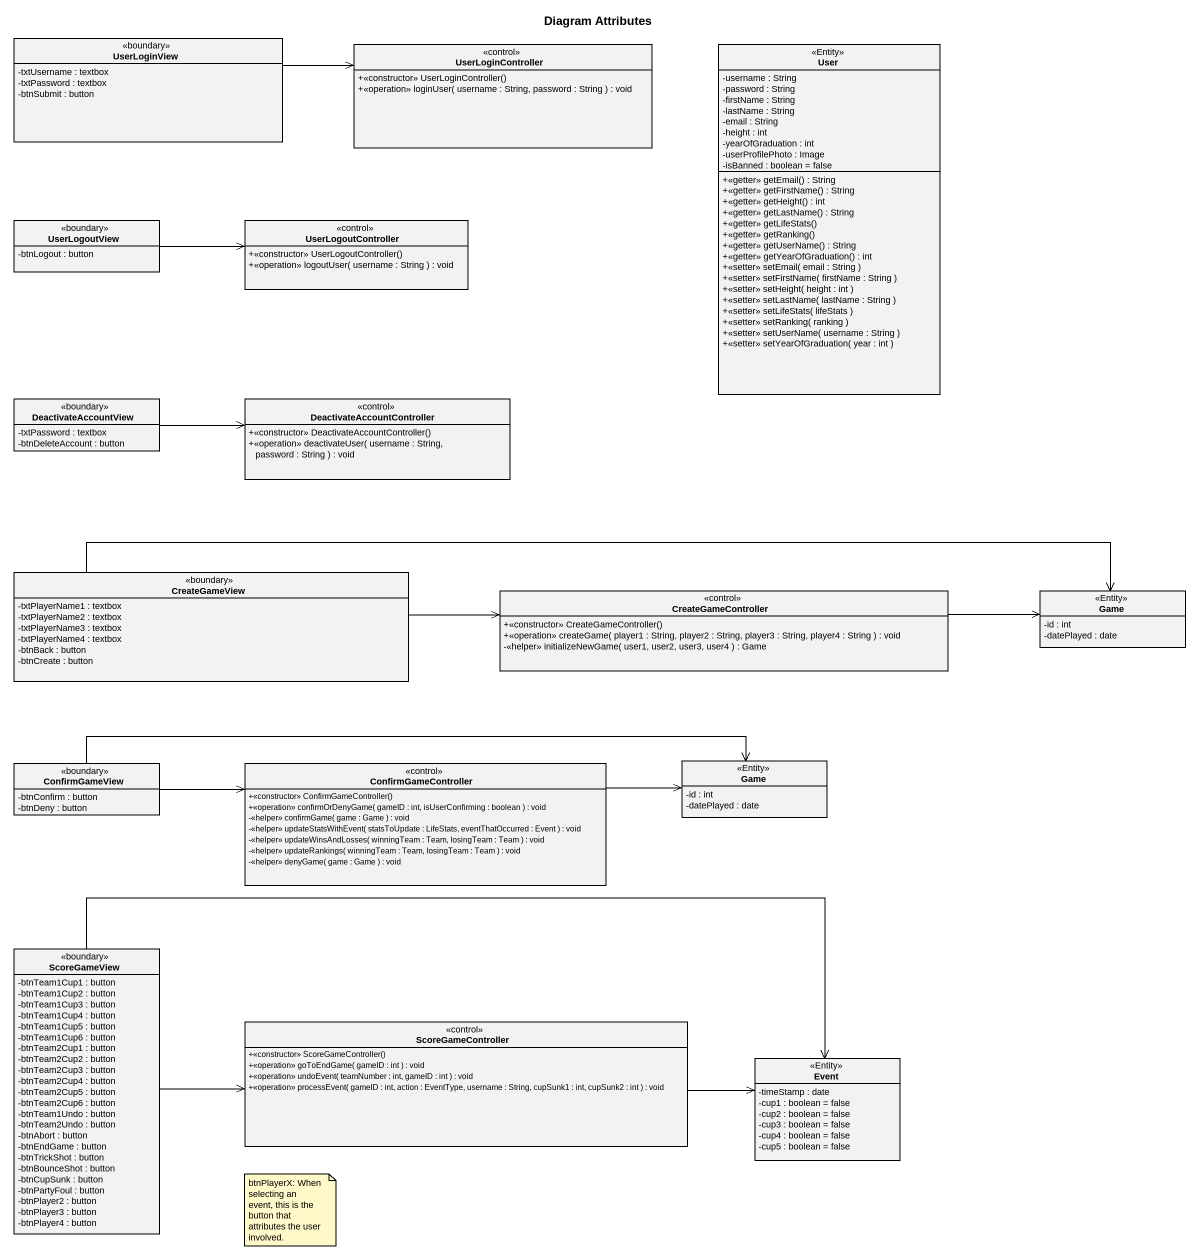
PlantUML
@startuml
title Diagram Attributes
hide circle
hide empty members
skinparam classAttributeIconSize 0
class UserLoginView <<boundary>> {
  -txtUsername : textbox
  -txtPassword : textbox
  -btnSubmit : button
}
class UserLoginController <<control>> {
  +<<constructor>> UserLoginController()
  +<<operation>> loginUser( username : String, password : String ) : void
}
class User <<Entity>> {
  -username : String
  -password : String
  -firstName : String
  -lastName : String
  -email : String
  -height : int
  -yearOfGraduation : int
  -userProfilePhoto : Image
  -isBanned : boolean = false
  +<<getter>> getEmail() : String
  +<<getter>> getFirstName() : String
  +<<getter>> getHeight() : int
  +<<getter>> getLastName() : String
  +<<getter>> getLifeStats()
  +<<getter>> getRanking()
  +<<getter>> getUserName() : String
  +<<getter>> getYearOfGraduation() : int
  +<<setter>> setEmail( email : String )
  +<<setter>> setFirstName( firstName : String )
  +<<setter>> setHeight( height : int )
  +<<setter>> setLastName( lastName : String )
  +<<setter>> setLifeStats( lifeStats )
  +<<setter>> setRanking( ranking )
  +<<setter>> setUserName( username : String )
  +<<setter>> setYearOfGraduation( year : int )
}
class UserLogoutView <<boundary>> {
  -btnLogout : button
}
class UserLogoutController <<control>> {
  +<<constructor>> UserLogoutController()
  +<<operation>> logoutUser( username : String ) : void
}
class DeactivateAccountView <<boundary>> {
  -txtPassword : textbox
  -btnDeleteAccount : button
}
class DeactivateAccountController <<control>> {
  +<<constructor>> DeactivateAccountController()
  +<<operation>> deactivateUser( username : String, password : String ) : void
}
class CreateGameView <<boundary>> {
  -txtPlayerName1 : textbox
  -txtPlayerName2 : textbox
  -txtPlayerName3 : textbox
  -txtPlayerName4 : textbox
  -btnBack : button
  -btnCreate : button
}
class CreateGameController <<control>> {
  +<<constructor>> CreateGameController()
  +<<operation>> createGame( player1 : String, player2 : String, player3 : String, player4 : String ) : void
  -<<helper>> initializeNewGame( user1, user2, user3, user4 ) : Game
}
class Game <<Entity>> {
  -id : int
  -datePlayed : date
}
class "Game" as Game_2 <<Entity>> {
  -id : int
  -datePlayed : date
}
class ConfirmGameView <<boundary>> {
  -btnConfirm : button
  -btnDeny : button
}
class ConfirmGameController <<control>> {
  +<<constructor>> ConfirmGameController()
  +<<operation>> confirmOrDenyGame( gameID : int, isUserConfirming : boolean ) : void
  -<<helper>> confirmGame( game : Game ) : void
  -<<helper>> updateStatsWithEvent( statsToUpdate : LifeStats, eventThatOccurred : Event ) : void
  -<<helper>> updateWinsAndLosses( winningTeam : Team, losingTeam : Team ) : void
  -<<helper>> updateRankings( winningTeam : Team, losingTeam : Team ) : void
  -<<helper>> denyGame( game : Game ) : void
}
class ScoreGameView <<boundary>> {
  -btnTeam1Cup1 : button
  -btnTeam1Cup2 : button
  -btnTeam1Cup3 : button
  -btnTeam1Cup4 : button
  -btnTeam1Cup5 : button
  -btnTeam1Cup6 : button
  -btnTeam2Cup1 : button
  -btnTeam2Cup2 : button
  -btnTeam2Cup3 : button
  -btnTeam2Cup4 : button
  -btnTeam2Cup5 : button
  -btnTeam2Cup6 : button
  -btnTeam1Undo : button
  -btnTeam2Undo : button
  -btnAbort : button
  -btnEndGame : button
  -btnTrickShot : button
  -btnBounceShot : button
  -btnCupSunk : button
  -btnPartyFoul : button
  -btnPlayer2 : button
  -btnPlayer3 : button
  -btnPlayer4 : button
}
class ScoreGameController <<control>> {
  +<<constructor>> ScoreGameController()
  +<<operation>> goToEndGame( gameID : int ) : void
  +<<operation>> undoEvent( teamNumber : int, gameID : int ) : void
  +<<operation>> processEvent( gameID : int, action : EventType, username : String, cupSunk1 : int, cupSunk2 : int ) : void
}
class Event <<Entity>> {
  -timeStamp : date
  -cup1 : boolean = false
  -cup2 : boolean = false
  -cup3 : boolean = false
  -cup4 : boolean = false
  -cup5 : boolean = false
}
UserLoginView -right-> UserLoginController
UserLogoutView -right-> UserLogoutController
DeactivateAccountView -right-> DeactivateAccountController
CreateGameView -right-> CreateGameController
CreateGameView -right-> Game
CreateGameController -right-> Game
ConfirmGameView -right-> Game_2
ConfirmGameView -right-> ConfirmGameController
ConfirmGameController -right-> Game_2
ScoreGameView -right-> ScoreGameController
ScoreGameView -right-> Event
ScoreGameController -right-> Event
note as N1
  btnPlayerX: When selecting an event, this is the button that attributes the user involved.
end note
@enduml
